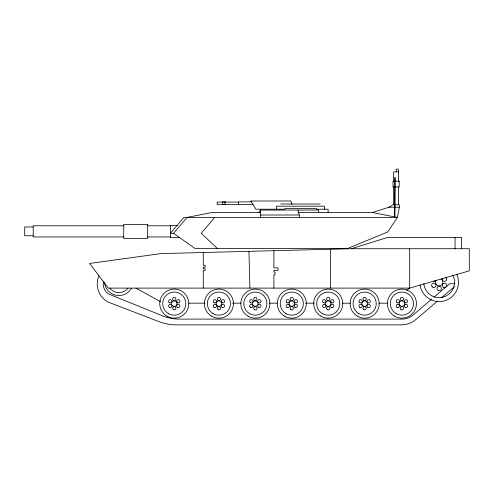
<?xml version="1.0" encoding="UTF-8"?>
<svg xmlns="http://www.w3.org/2000/svg" width="494" height="494" viewBox="0 0 494 494"><rect width="100%" height="100%" fill="white"/><g stroke="black" fill="none" stroke-linecap="round" stroke-linejoin="round"><path stroke-width="0.74" d="M372.291 212.5L388.994 207.214L393.045 204.751L399.177 204.751L399.387 207.214L397.38 217.428L387.771 231.945L347.906 248.383L194.84 248.383L173.567 233.316L170.43 233.316L183.848 217.428L397.38 217.428L372.291 212.5L297.925 212.5M258.788 212.544L260.591 210.08L318.679 210.03L318.679 212.5M173.567 233.316L186.991 217.428L212.08 212.5L260.591 212.5M214.655 217.428L201.237 233.316L217.249 248.383M431.694 299.16L412.996 315.092A16.796 16.796 0 0 1 402.406 319.099L179.526 319.099A46.226 46.226 0 0 1 162.514 315.857L108.242 293.844A12.01 12.01 0 0 1 103.431 281.741M434.028 297.166L449.799 283.723L454.955 283.723M437.511 301.105L415.96 319.476A22.557 22.557 0 0 1 401.332 324.867L176.772 324.867A50.376 50.376 0 0 1 158.704 321.514L108.242 302.124A20.55 20.55 0 0 1 98.924 275.782M441.587 297.629L454.406 286.705M406.599 290.262L409.693 288.107L469.3 270.848L469.3 248.723L351.376 248.723L161.143 253.589L89.612 263.45L108.242 288.107L409.693 288.107L409.693 248.723M351.376 248.723L387.771 237.379L461.631 237.379L461.631 248.723M251.495 201.879L238.497 201.879L238.497 204.621L253.027 204.621M238.497 202.095L217.125 202.095L217.125 204.405L238.497 204.405M280.722 204.003L320.168 204.003M388.994 207.214L399.387 207.214M284.711 208.388L316.487 208.388M284.871 209.209L255.867 209.209L250.822 200.99L290.812 200.99L291.954 204.417M316.432 209.209L328.115 209.209L328.115 212.5M260.591 215.007L299.308 215.007L299.308 217.428M177.253 225.375L170.442 225.375L170.442 237.515L179.495 237.515M123.728 225.795L33.191 225.795L33.191 236.953L123.728 236.953M147.663 225.795L170.442 225.795M33.191 226.987L24.7 226.987L24.7 235.762L33.191 235.762M147.663 236.953L170.442 236.953M188.702 303.174L204.868 303.174M232.575 303.174L241.041 303.174M269.52 303.174L277.214 303.174M305.693 303.174L314.159 303.174M342.638 303.174L350.332 303.174M378.812 303.174L387.277 303.174M346.38 248.229L347.906 248.383M135.906 288.107L160.63 301.704M297.981 210.08L299.308 215.007M248.945 251.341L249.89 288.107M455.054 237.379L455.054 248.723M398.578 181.187L398.578 171.875L393.644 171.875L393.644 181.187M398.578 186.942L398.578 204.751M398.417 171.875L398.417 169.133L396.225 169.133L396.225 171.875M393.644 186.942L393.644 204.751M330.548 249.254L330.548 288.107M324.484 209.209L324.484 206.196L276.405 206.196L276.405 209.209M273.886 250.705L273.886 267.915L277.992 267.915L277.992 270.385L273.886 270.385L273.886 272.077L274.979 272.077L274.979 274.818L273.886 274.818L273.886 288.107M260.591 210.08L260.591 217.428M260.468 209.209L260.468 212.5M203.262 252.514L203.262 265.253L205.177 265.253L205.177 267.174L203.262 267.174L203.262 268.785L205.177 268.785L205.177 270.428L203.262 270.428L203.262 288.107M456.87 274.528A19.309 19.309 0 0 1 444.52 300.809A19.309 19.309 0 0 1 420.079 285.137M131.503 288.292A14.517 14.517 0 0 1 104.493 282.549M452.813 275.152A15.376 15.376 0 0 1 443.476 297.018A15.376 15.376 0 0 1 423.852 283.593M445.631 277.264A2.186 2.186 0 0 1 446.52 280.079A2.186 2.186 0 0 1 443.791 281.209A2.186 2.186 0 0 1 442.426 278.591M435.702 280.252A2.186 2.186 0 0 1 433.244 281.271M440.994 279.098A3.643 3.643 0 0 1 442.328 284.075A3.643 3.643 0 0 1 437.351 285.409A3.643 3.643 0 0 1 436.017 280.431M128.1 288.076A11.56 11.56 0 0 1 109.754 288.076M394.984 177.5L394.78 216.952L394.996 177.5M399.195 181.187L393.02 181.187L393.02 186.942L399.195 186.942L399.195 181.187M225.073 201.879L222.609 201.879L222.609 204.621L225.073 204.621L225.073 201.879M147.663 224.4L123.728 224.4L123.728 238.349L147.663 238.349L147.663 224.4M357.403 316.197A14.517 14.517 0 0 0 379.182 303.625A14.517 14.517 0 0 0 357.403 291.046A14.517 14.517 0 0 0 357.403 316.197M284.532 316.197A14.517 14.517 0 0 0 306.311 303.625A14.517 14.517 0 0 0 284.532 291.046A14.517 14.517 0 0 0 284.532 316.197M394.657 316.197A14.517 14.517 0 0 0 416.436 303.625A14.517 14.517 0 0 0 394.657 291.046A14.517 14.517 0 0 0 394.657 316.197M320.964 316.197A14.517 14.517 0 0 0 342.743 303.625A14.517 14.517 0 0 0 320.964 291.046A14.517 14.517 0 0 0 320.964 316.197M248.093 316.197A14.517 14.517 0 0 0 269.872 303.625A14.517 14.517 0 0 0 248.093 291.046A14.517 14.517 0 0 0 248.093 316.197M211.66 316.197A14.517 14.517 0 0 0 233.44 303.625A14.517 14.517 0 0 0 211.66 291.046A14.517 14.517 0 0 0 211.66 316.197M167.009 316.197A14.517 14.517 0 0 0 188.788 303.625A14.517 14.517 0 0 0 167.009 291.046A14.517 14.517 0 0 0 167.009 316.197M438.079 290.342A2.186 2.186 0 0 0 441.358 288.447A2.186 2.186 0 0 0 438.079 286.557A2.186 2.186 0 0 0 438.079 290.342M443.445 287.242A2.186 2.186 0 0 0 446.724 285.353A2.186 2.186 0 0 0 443.445 283.457A2.186 2.186 0 0 0 443.445 287.242M432.262 286.897A2.186 2.186 0 0 0 435.918 285.915A2.186 2.186 0 0 0 433.244 283.241A2.186 2.186 0 0 0 432.262 286.897M358.879 313.634A11.56 11.56 0 0 0 376.224 303.625A11.56 11.56 0 0 0 358.879 293.609A11.56 11.56 0 0 0 358.879 313.634M363.837 309.701A1.643 1.643 0 0 0 366.301 308.281A1.643 1.643 0 0 0 363.837 306.854A1.643 1.643 0 0 0 363.837 309.701M367.869 307.373A1.643 1.643 0 0 0 370.339 305.953A1.643 1.643 0 0 0 367.869 304.526A1.643 1.643 0 0 0 367.869 307.373M367.869 302.717A1.643 1.643 0 0 0 370.339 301.297A1.643 1.643 0 0 0 367.869 299.87A1.643 1.643 0 0 0 367.869 302.717M363.837 300.389A1.643 1.643 0 0 0 366.301 298.963A1.643 1.643 0 0 0 363.837 297.542A1.643 1.643 0 0 0 363.837 300.389M359.805 302.717A1.643 1.643 0 0 0 362.269 301.297A1.643 1.643 0 0 0 359.805 299.87A1.643 1.643 0 0 0 359.805 302.717M359.805 307.373A1.643 1.643 0 0 0 362.269 305.953A1.643 1.643 0 0 0 359.805 304.526A1.643 1.643 0 0 0 359.805 307.373M363.288 305.996A2.742 2.742 0 0 0 367.4 303.625A2.742 2.742 0 0 0 363.288 301.247A2.742 2.742 0 0 0 363.288 305.996M286.007 313.634A11.56 11.56 0 0 0 303.353 303.625A11.56 11.56 0 0 0 286.007 293.609A11.56 11.56 0 0 0 286.007 313.634M290.966 309.701A1.643 1.643 0 0 0 293.436 308.281A1.643 1.643 0 0 0 290.966 306.854A1.643 1.643 0 0 0 290.966 309.701M295.004 307.373A1.643 1.643 0 0 0 297.468 305.953A1.643 1.643 0 0 0 295.004 304.526A1.643 1.643 0 0 0 295.004 307.373M295.004 302.717A1.643 1.643 0 0 0 297.468 301.297A1.643 1.643 0 0 0 295.004 299.87A1.643 1.643 0 0 0 295.004 302.717M290.966 300.389A1.643 1.643 0 0 0 293.436 298.963A1.643 1.643 0 0 0 290.966 297.542A1.643 1.643 0 0 0 290.966 300.389M286.934 302.717A1.643 1.643 0 0 0 289.404 301.297A1.643 1.643 0 0 0 286.934 299.87A1.643 1.643 0 0 0 286.934 302.717M286.934 307.373A1.643 1.643 0 0 0 289.404 305.953A1.643 1.643 0 0 0 286.934 304.526A1.643 1.643 0 0 0 286.934 307.373M290.423 305.996A2.742 2.742 0 0 0 294.529 303.625A2.742 2.742 0 0 0 290.423 301.247A2.742 2.742 0 0 0 290.423 305.996M396.139 313.634A11.56 11.56 0 0 0 413.478 303.625A11.56 11.56 0 0 0 396.139 293.609A11.56 11.56 0 0 0 396.139 313.634M401.097 309.701A1.643 1.643 0 0 0 403.561 308.281A1.643 1.643 0 0 0 401.097 306.854A1.643 1.643 0 0 0 401.097 309.701M405.129 307.373A1.643 1.643 0 0 0 407.593 305.953A1.643 1.643 0 0 0 405.129 304.526A1.643 1.643 0 0 0 405.129 307.373M405.129 302.717A1.643 1.643 0 0 0 407.593 301.297A1.643 1.643 0 0 0 405.129 299.87A1.643 1.643 0 0 0 405.129 302.717M401.097 300.389A1.643 1.643 0 0 0 403.561 298.963A1.643 1.643 0 0 0 401.097 297.542A1.643 1.643 0 0 0 401.097 300.389M397.059 302.717A1.643 1.643 0 0 0 399.529 301.297A1.643 1.643 0 0 0 397.059 299.87A1.643 1.643 0 0 0 397.059 302.717M397.059 307.373A1.643 1.643 0 0 0 399.529 305.953A1.643 1.643 0 0 0 397.059 304.526A1.643 1.643 0 0 0 397.059 307.373M400.548 305.996A2.742 2.742 0 0 0 404.654 303.625A2.742 2.742 0 0 0 400.548 301.247A2.742 2.742 0 0 0 400.548 305.996M322.446 313.634A11.56 11.56 0 0 0 339.786 303.625A11.56 11.56 0 0 0 322.446 293.609A11.56 11.56 0 0 0 322.446 313.634M327.405 309.701A1.643 1.643 0 0 0 329.869 308.281A1.643 1.643 0 0 0 327.405 306.854A1.643 1.643 0 0 0 327.405 309.701M331.437 307.373A1.643 1.643 0 0 0 333.901 305.953A1.643 1.643 0 0 0 331.437 304.526A1.643 1.643 0 0 0 331.437 307.373M331.437 302.717A1.643 1.643 0 0 0 333.901 301.297A1.643 1.643 0 0 0 331.437 299.87A1.643 1.643 0 0 0 331.437 302.717M327.405 300.389A1.643 1.643 0 0 0 329.869 298.963A1.643 1.643 0 0 0 327.405 297.542A1.643 1.643 0 0 0 327.405 300.389M323.372 302.717A1.643 1.643 0 0 0 325.836 301.297A1.643 1.643 0 0 0 323.372 299.87A1.643 1.643 0 0 0 323.372 302.717M323.372 307.373A1.643 1.643 0 0 0 325.836 305.953A1.643 1.643 0 0 0 323.372 304.526A1.643 1.643 0 0 0 323.372 307.373M326.855 305.996A2.742 2.742 0 0 0 330.961 303.625A2.742 2.742 0 0 0 326.855 301.247A2.742 2.742 0 0 0 326.855 305.996M249.575 313.634A11.56 11.56 0 0 0 266.914 303.625A11.56 11.56 0 0 0 249.575 293.609A11.56 11.56 0 0 0 249.575 313.634M254.534 309.701A1.643 1.643 0 0 0 256.997 308.281A1.643 1.643 0 0 0 254.534 306.854A1.643 1.643 0 0 0 254.534 309.701M258.566 307.373A1.643 1.643 0 0 0 261.03 305.953A1.643 1.643 0 0 0 258.566 304.526A1.643 1.643 0 0 0 258.566 307.373M258.566 302.717A1.643 1.643 0 0 0 261.03 301.297A1.643 1.643 0 0 0 258.566 299.87A1.643 1.643 0 0 0 258.566 302.717M254.534 300.389A1.643 1.643 0 0 0 256.997 298.963A1.643 1.643 0 0 0 254.534 297.542A1.643 1.643 0 0 0 254.534 300.389M250.501 302.717A1.643 1.643 0 0 0 252.965 301.297A1.643 1.643 0 0 0 250.501 299.87A1.643 1.643 0 0 0 250.501 302.717M250.501 307.373A1.643 1.643 0 0 0 252.965 305.953A1.643 1.643 0 0 0 250.501 304.526A1.643 1.643 0 0 0 250.501 307.373M253.984 305.996A2.742 2.742 0 0 0 258.096 303.625A2.742 2.742 0 0 0 253.984 301.247A2.742 2.742 0 0 0 253.984 305.996M213.142 313.634A11.56 11.56 0 0 0 230.482 303.625A11.56 11.56 0 0 0 213.142 293.609A11.56 11.56 0 0 0 213.142 313.634M218.101 309.701A1.643 1.643 0 0 0 220.565 308.281A1.643 1.643 0 0 0 218.101 306.854A1.643 1.643 0 0 0 218.101 309.701M222.133 307.373A1.643 1.643 0 0 0 224.597 305.953A1.643 1.643 0 0 0 222.133 304.526A1.643 1.643 0 0 0 222.133 307.373M222.133 302.717A1.643 1.643 0 0 0 224.597 301.297A1.643 1.643 0 0 0 222.133 299.87A1.643 1.643 0 0 0 222.133 302.717M218.101 300.389A1.643 1.643 0 0 0 220.565 298.963A1.643 1.643 0 0 0 218.101 297.542A1.643 1.643 0 0 0 218.101 300.389M214.063 302.717A1.643 1.643 0 0 0 216.533 301.297A1.643 1.643 0 0 0 214.063 299.87A1.643 1.643 0 0 0 214.063 302.717M214.063 307.373A1.643 1.643 0 0 0 216.533 305.953A1.643 1.643 0 0 0 214.063 304.526A1.643 1.643 0 0 0 214.063 307.373M217.551 305.996A2.742 2.742 0 0 0 221.658 303.625A2.742 2.742 0 0 0 217.551 301.247A2.742 2.742 0 0 0 217.551 305.996M168.485 313.634A11.56 11.56 0 0 0 185.83 303.625A11.56 11.56 0 0 0 168.485 293.609A11.56 11.56 0 0 0 168.485 313.634M173.443 309.701A1.643 1.643 0 0 0 175.913 308.281A1.643 1.643 0 0 0 173.443 306.854A1.643 1.643 0 0 0 173.443 309.701M177.476 307.373A1.643 1.643 0 0 0 179.946 305.953A1.643 1.643 0 0 0 177.476 304.526A1.643 1.643 0 0 0 177.476 307.373M177.476 302.717A1.643 1.643 0 0 0 179.946 301.297A1.643 1.643 0 0 0 177.476 299.87A1.643 1.643 0 0 0 177.476 302.717M173.443 300.389A1.643 1.643 0 0 0 175.913 298.963A1.643 1.643 0 0 0 173.443 297.542A1.643 1.643 0 0 0 173.443 300.389M169.411 302.717A1.643 1.643 0 0 0 171.875 301.297A1.643 1.643 0 0 0 169.411 299.87A1.643 1.643 0 0 0 169.411 302.717M169.411 307.373A1.643 1.643 0 0 0 171.875 305.953A1.643 1.643 0 0 0 169.411 304.526A1.643 1.643 0 0 0 169.411 307.373M172.9 305.996A2.742 2.742 0 0 0 177.006 303.625A2.742 2.742 0 0 0 172.9 301.247A2.742 2.742 0 0 0 172.9 305.996"/></g></svg>
